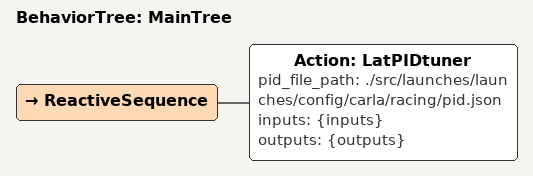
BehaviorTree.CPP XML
<?xml version="1.0"?>

 <root BTCPP_format="4" >
     <BehaviorTree ID="MainTree">
        <ReactiveSequence>
            <Action ID="LatPIDtuner" pid_file_path="./src/launches/launches/config/carla/racing/pid.json" inputs="{inputs}" outputs="{outputs}"/>
        </ReactiveSequence>
     </BehaviorTree>
 </root>
